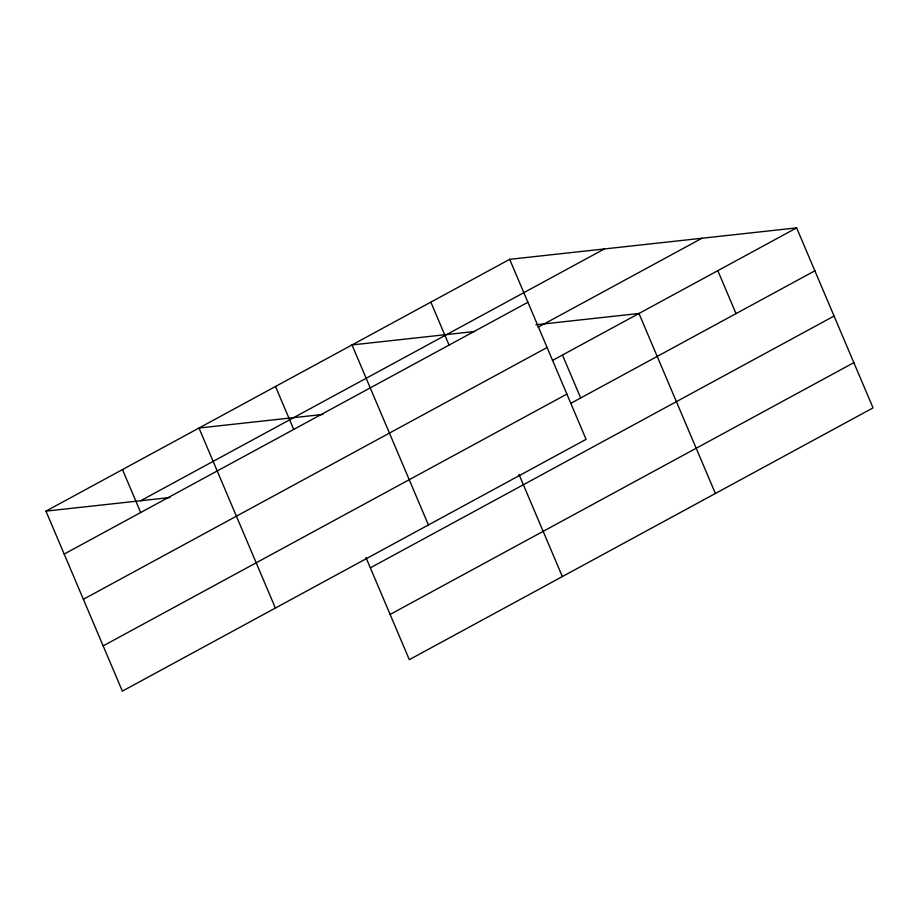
<?xml version="1.0" encoding="UTF-8"?>
<svg xmlns="http://www.w3.org/2000/svg" width="919" height="919" viewBox="0 0 919 919"><rect width="100%" height="100%" fill="white"/><g stroke="black" fill="none" stroke-linecap="round" stroke-linejoin="round"><path stroke-width="1.38" d="M509.677 259.33L586.092 439.339L122.365 691.134L45.95 511.125L509.677 259.33L796.635 227.866L873.05 407.875L409.323 659.67L365.946 557.5M140.641 500.74L604.38 248.946M64.181 554.065L527.908 302.271M538.006 327.267L701.944 238.251M83.376 599.291L547.104 347.497M552.422 360.478L796.635 227.866M103.158 645.896L566.885 394.102M570.653 403.418L814.866 270.806M370.334 567.839L834.073 316.044M390.115 614.443L853.854 362.649M474.583 331.495L352.011 344.935L428.426 524.944M535.915 324.775L638.969 313.482L715.384 493.492M322.948 414.435L198.986 428.024L275.39 608.045M45.95 511.125L169.912 497.535M717.808 270.668L736.039 313.609M562.451 355.021L580.682 397.961M518.982 474.399L562.348 576.581M430.85 302.133L449.069 345.073M275.493 386.485L293.724 429.426M122.468 469.575L140.687 512.515"/></g></svg>
